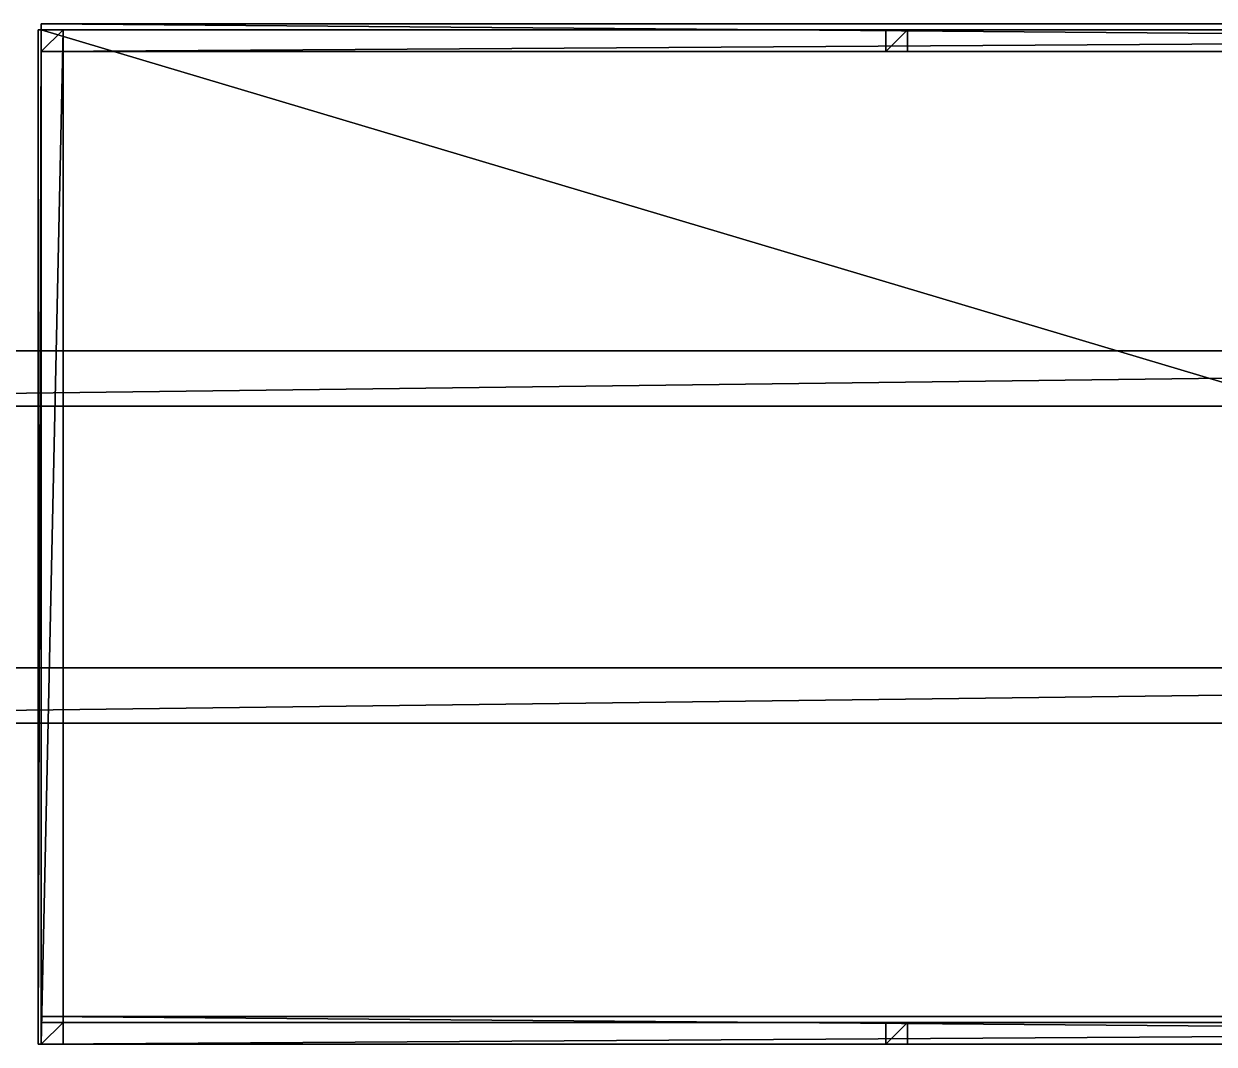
# Model space of a CAD drawing. Header units: millimetres. Extents: x -2700 to 8540, y -1280 to 1295.
# Drawn here: x -84 to 2920, y -1280 to 1295 of the extents above; entities that cross this region are included whole.
import ezdxf

# ---------------------------------------------------------------- set-up
doc = ezdxf.new("R2010")
doc.units = ezdxf.units.MM

msp = doc.modelspace()

# ---------------------------------------------------------------- linework, layer by layer
at = {"layer": 'CAD_75LAB'}
for points in [[(-40, 1225, 1250), (-40, 1295, 1180), (-40, 1225, 1180)], [(-40, 1225, 1250), (-40, 1295, 1250), (-40, 1295, 1180)], [(8540, 1295, 1180), (-40, 1295, 1180), (-40, 1295, 1250)], [(8540, 1295, 1250), (8540, 1295, 1180), (-40, 1295, 1250)], [(8540, 1225, 1180), (-40, 1225, 1180), (-40, 1295, 1180)], [(8540, 1295, 1180), (8540, 1225, 1180), (-40, 1295, 1180)], [(8540, 1225, 1250), (-40, 1295, 1250), (-40, 1225, 1250)], [(8540, 1295, 1250), (-40, 1295, 1250), (8540, 1225, 1250)], [(-48, -1280, 3720), (-48, 1280, 1180), (-48, -1280, 1180)], [(-48, -1280, 3720), (-48, 1280, 3720), (-48, 1280, 1180)], [(-40, 1280, 3720), (-40, 1280, 1180), (-48, 1280, 1180)], [(-40, 1280, 3720), (-48, 1280, 1180), (-48, 1280, 3720)], [(-40, 1280, 1180), (-48, -1280, 1180), (-48, 1280, 1180)], [(-40, 1280, 1180), (-40, -1280, 1180), (-48, -1280, 1180)], [(-40, 1280, 3720), (-48, 1280, 3720), (-48, -1280, 3720)], [(-40, 1280, 3720), (-48, -1280, 3720), (-40, -1280, 3720)], [(-40, -1280, 1180), (-40, 1280, 1090), (-40, -1280, 1090)], [(-40, -1280, 1180), (-40, 1280, 1180), (-40, 1280, 1090)], [(8540, 1280, 1090), (-40, 1280, 1090), (-40, 1280, 1180)], [(8540, 1280, 1180), (8540, 1280, 1090), (-40, 1280, 1180)], [(8540, -1280, 1090), (-40, -1280, 1090), (-40, 1280, 1090)], [(8540, 1280, 1090), (8540, -1280, 1090), (-40, 1280, 1090)], [(8540, -1280, 1180), (-40, 1280, 1180), (-40, -1280, 1180)], [(8540, 1280, 1180), (-40, 1280, 1180), (8540, -1280, 1180)], [(-40, 1280, 3720), (-40, 1280, 1180), (-40, 1225, 1180)], [(-40, 1225, 3720), (-40, 1280, 3720), (-40, 1225, 1180)], [(-40, 1280, 3720), (15, 1280, 1180), (-40, 1280, 1180)], [(15, 1280, 3720), (15, 1280, 1180), (-40, 1280, 3720)], [(15, 1280, 1180), (-40, 1225, 1180), (-40, 1280, 1180)], [(15, 1280, 1180), (15, 1225, 1180), (-40, 1225, 1180)], [(15, 1280, 3720), (-40, 1280, 3720), (-40, 1225, 3720)], [(15, 1280, 3720), (-40, 1225, 3720), (15, 1225, 3720)], [(-40, 1225, 3775), (-40, 1280, 3720), (-40, 1225, 3720)], [(-40, 1225, 3775), (-40, 1280, 3775), (-40, 1280, 3720)], [(8540, 1280, 3775), (8540, 1280, 3720), (-40, 1280, 3720)], [(8540, 1280, 3775), (-40, 1280, 3720), (-40, 1280, 3775)], [(8540, 1280, 3720), (-40, 1225, 3720), (-40, 1280, 3720)], [(8540, 1280, 3720), (8540, 1225, 3720), (-40, 1225, 3720)], [(8540, 1280, 3775), (-40, 1280, 3775), (-40, 1225, 3775)], [(8540, 1280, 3775), (-40, 1225, 3775), (8540, 1225, 3775)], [(-40, -1280, 3775), (-40, 1280, 3720), (-40, -1280, 3720)], [(-40, -1280, 3775), (-40, 1280, 3775), (-40, 1280, 3720)], [(15, 1280, 3775), (15, 1280, 3720), (-40, 1280, 3720)], [(15, 1280, 3775), (-40, 1280, 3720), (-40, 1280, 3775)], [(15, 1280, 3720), (-40, -1280, 3720), (-40, 1280, 3720)], [(15, 1280, 3720), (15, -1280, 3720), (-40, -1280, 3720)], [(15, 1280, 3775), (-40, 1280, 3775), (-40, -1280, 3775)], [(15, 1280, 3775), (-40, -1280, 3775), (15, -1280, 3775)], [(-40, -1280, 3720), (-40, -1280, 1180), (-40, 1280, 1180)], [(-40, -1280, 3720), (-40, 1280, 1180), (-40, 1280, 3720)], [(15, 1280, 3720), (15, 1225, 1180), (15, 1280, 1180)], [(15, 1225, 3720), (15, 1225, 1180), (15, 1280, 3720)], [(15, -1280, 3775), (15, -1280, 3720), (15, 1280, 3720)], [(15, -1280, 3775), (15, 1280, 3720), (15, 1280, 3775)], [(2091.25, 1280, 3720), (2091.25, 1280, 1180), (2091.25, 1225, 1180)], [(2091.25, 1225, 3720), (2091.25, 1280, 3720), (2091.25, 1225, 1180)], [(2091.25, 1280, 3720), (2146.25, 1280, 1180), (2091.25, 1280, 1180)], [(2146.25, 1280, 3720), (2146.25, 1280, 1180), (2091.25, 1280, 3720)], [(2146.25, 1280, 1180), (2091.25, 1225, 1180), (2091.25, 1280, 1180)], [(2146.25, 1280, 1180), (2146.25, 1225, 1180), (2091.25, 1225, 1180)], [(2146.25, 1280, 3720), (2091.25, 1280, 3720), (2091.25, 1225, 3720)], [(2146.25, 1280, 3720), (2091.25, 1225, 3720), (2146.25, 1225, 3720)], [(2146.25, 1280, 3720), (2146.25, 1225, 1180), (2146.25, 1280, 1180)], [(2146.25, 1225, 3720), (2146.25, 1225, 1180), (2146.25, 1280, 3720)], [(-40, 1225, 3720), (-40, 1225, 1180), (15, 1225, 1180)], [(15, 1225, 3720), (-40, 1225, 3720), (15, 1225, 1180)], [(8540, 1225, 3775), (-40, 1225, 3720), (8540, 1225, 3720)], [(8540, 1225, 3775), (-40, 1225, 3775), (-40, 1225, 3720)], [(8540, 1225, 1180), (-40, 1225, 1250), (-40, 1225, 1180)], [(8540, 1225, 1250), (-40, 1225, 1250), (8540, 1225, 1180)], [(2091.25, 1225, 3720), (2091.25, 1225, 1180), (2146.25, 1225, 1180)], [(2146.25, 1225, 3720), (2091.25, 1225, 3720), (2146.25, 1225, 1180)], [(8460, 470, 840), (-2700, 470, 840), (-2700, 470, 1090)], [(8460, 470, 1090), (8460, 470, 840), (-2700, 470, 1090)], [(8460, 470, 840), (-2700, 330, 840), (-2700, 470, 840)], [(8460, 470, 840), (8460, 330, 840), (-2700, 330, 840)], [(8460, 470, 1090), (-2700, 470, 1090), (-2700, 330, 1090)], [(8460, 470, 1090), (-2700, 330, 1090), (8460, 330, 1090)], [(8460, 330, 840), (-2700, 330, 1090), (-2700, 330, 840)], [(8460, 330, 1090), (-2700, 330, 1090), (8460, 330, 840)], [(8460, -330, 840), (-2700, -330, 840), (-2700, -330, 1090)], [(8460, -330, 1090), (8460, -330, 840), (-2700, -330, 1090)], [(8460, -330, 840), (-2700, -470, 840), (-2700, -330, 840)], [(8460, -330, 840), (8460, -470, 840), (-2700, -470, 840)], [(8460, -330, 1090), (-2700, -330, 1090), (-2700, -470, 1090)], [(8460, -330, 1090), (-2700, -470, 1090), (8460, -470, 1090)], [(8460, -470, 840), (-2700, -470, 1090), (-2700, -470, 840)], [(8460, -470, 1090), (-2700, -470, 1090), (8460, -470, 840)], [(-40, -1280, 1250), (-40, -1210, 1180), (-40, -1280, 1180)], [(-40, -1280, 1250), (-40, -1210, 1250), (-40, -1210, 1180)], [(8540, -1210, 1180), (-40, -1210, 1180), (-40, -1210, 1250)], [(8540, -1210, 1250), (8540, -1210, 1180), (-40, -1210, 1250)], [(8540, -1280, 1180), (-40, -1280, 1180), (-40, -1210, 1180)], [(8540, -1210, 1180), (8540, -1280, 1180), (-40, -1210, 1180)], [(8540, -1280, 1250), (-40, -1210, 1250), (-40, -1280, 1250)], [(8540, -1210, 1250), (-40, -1210, 1250), (8540, -1280, 1250)], [(-40, -1225, 3720), (-40, -1225, 1180), (-40, -1280, 1180)], [(-40, -1280, 3720), (-40, -1225, 3720), (-40, -1280, 1180)], [(-40, -1225, 3720), (15, -1225, 1180), (-40, -1225, 1180)], [(15, -1225, 3720), (15, -1225, 1180), (-40, -1225, 3720)], [(15, -1225, 1180), (-40, -1280, 1180), (-40, -1225, 1180)], [(15, -1225, 1180), (15, -1280, 1180), (-40, -1280, 1180)], [(15, -1225, 3720), (-40, -1225, 3720), (-40, -1280, 3720)], [(15, -1225, 3720), (-40, -1280, 3720), (15, -1280, 3720)], [(-40, -1280, 3775), (-40, -1225, 3720), (-40, -1280, 3720)], [(-40, -1280, 3775), (-40, -1225, 3775), (-40, -1225, 3720)], [(8540, -1225, 3775), (8540, -1225, 3720), (-40, -1225, 3720)], [(8540, -1225, 3775), (-40, -1225, 3720), (-40, -1225, 3775)], [(8540, -1225, 3720), (-40, -1280, 3720), (-40, -1225, 3720)], [(8540, -1225, 3720), (8540, -1280, 3720), (-40, -1280, 3720)], [(8540, -1225, 3775), (-40, -1225, 3775), (-40, -1280, 3775)], [(8540, -1225, 3775), (-40, -1280, 3775), (8540, -1280, 3775)], [(15, -1225, 3720), (15, -1280, 1180), (15, -1225, 1180)], [(15, -1280, 3720), (15, -1280, 1180), (15, -1225, 3720)], [(2091.25, -1225, 3720), (2091.25, -1225, 1180), (2091.25, -1280, 1180)], [(2091.25, -1280, 3720), (2091.25, -1225, 3720), (2091.25, -1280, 1180)], [(2091.25, -1225, 3720), (2146.25, -1225, 1180), (2091.25, -1225, 1180)], [(2146.25, -1225, 3720), (2146.25, -1225, 1180), (2091.25, -1225, 3720)], [(2146.25, -1225, 1180), (2091.25, -1280, 1180), (2091.25, -1225, 1180)], [(2146.25, -1225, 1180), (2146.25, -1280, 1180), (2091.25, -1280, 1180)], [(2146.25, -1225, 3720), (2091.25, -1225, 3720), (2091.25, -1280, 3720)], [(2146.25, -1225, 3720), (2091.25, -1280, 3720), (2146.25, -1280, 3720)], [(2146.25, -1225, 3720), (2146.25, -1280, 1180), (2146.25, -1225, 1180)], [(2146.25, -1280, 3720), (2146.25, -1280, 1180), (2146.25, -1225, 3720)], [(-40, -1280, 3720), (-48, -1280, 1180), (-40, -1280, 1180)], [(-40, -1280, 3720), (-48, -1280, 3720), (-48, -1280, 1180)], [(8540, -1280, 1090), (-40, -1280, 1180), (-40, -1280, 1090)], [(8540, -1280, 1180), (-40, -1280, 1180), (8540, -1280, 1090)], [(-40, -1280, 3720), (-40, -1280, 1180), (15, -1280, 1180)], [(15, -1280, 3720), (-40, -1280, 3720), (15, -1280, 1180)], [(8540, -1280, 3775), (-40, -1280, 3720), (8540, -1280, 3720)], [(8540, -1280, 3775), (-40, -1280, 3775), (-40, -1280, 3720)], [(8540, -1280, 1180), (-40, -1280, 1250), (-40, -1280, 1180)], [(8540, -1280, 1250), (-40, -1280, 1250), (8540, -1280, 1180)], [(15, -1280, 3775), (-40, -1280, 3720), (15, -1280, 3720)], [(15, -1280, 3775), (-40, -1280, 3775), (-40, -1280, 3720)], [(2091.25, -1280, 3720), (2091.25, -1280, 1180), (2146.25, -1280, 1180)], [(2146.25, -1280, 3720), (2091.25, -1280, 3720), (2146.25, -1280, 1180)]]:
    msp.add_3dface(points, dxfattribs=at)

doc.saveas('drawing.dxf')
